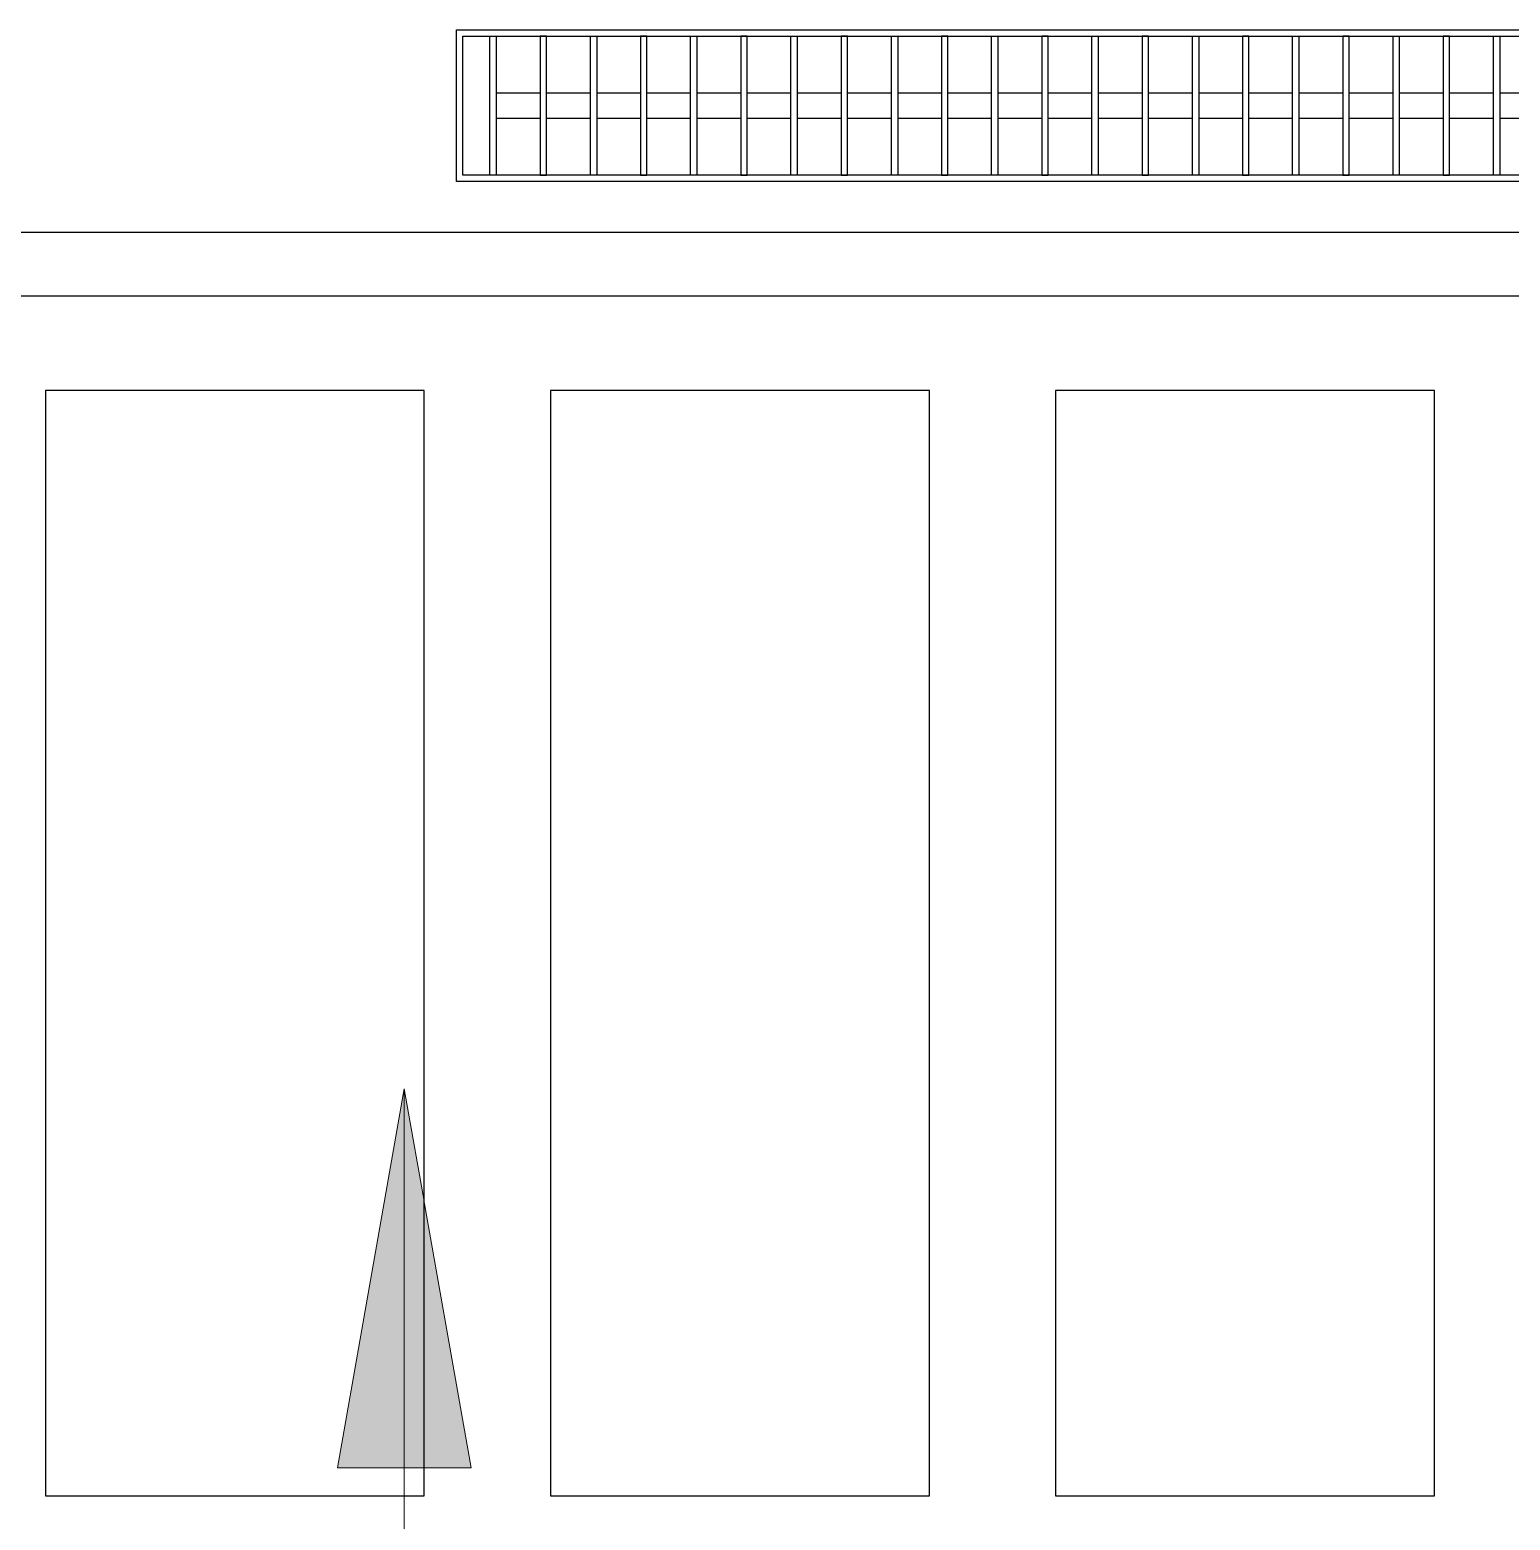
# Model space of a CAD drawing. Header units: millimetres. Extents: x -853432 to -773672, y -18171 to 22484.
# Drawn here: x -787045 to -785872, y -3691 to -2511 of the extents above; entities that cross this region are included whole.
import ezdxf
from ezdxf.xclip import XClip

# ---------------------------------------------------------------- set-up
doc = ezdxf.new("R2010")
doc.units = ezdxf.units.MM
doc.header["$XCLIPFRAME"] = 0
for name, color, linetype in [('000 - WIPEOUT', 250, 'Continuous'), ('001 - ASCESSORIES', 251, 'Continuous'), ('A04_TUBE SERIES', 2, 'Continuous'), ('A11_ALU.SOLID SHEET', 2, 'Continuous')]:
    doc.layers.add(name, color=color, linetype=linetype)
doc.layers.add('G-ANNO-TEXT', color=3, linetype='Continuous', lineweight=9)

# ---------------------------------------------------------------- blocks, each defined once
blk = doc.blocks.new('*U1051')
at = {"color": 3}
for points in [[(-437.5, -18250), (437.5, -18250), (437.5, -18550), (-437.5, -18550)], [(-437.5, -18650), (437.5, -18650), (437.5, -18950), (-437.5, -18950)], [(-437.5, -19050), (437.5, -19050), (437.5, -19350), (-437.5, -19350)]]:
    blk.add_wipeout(points, dxfattribs=at).dxf.layer = '000 - WIPEOUT'
at = {"layer": 'A11_ALU.SOLID SHEET', "color": 0, "linetype": 'ByBlock'}
for points in [[(-437.5, -18550), (437.5, -18550), (437.5, -18250), (-437.5, -18250)], [(-437.5, -18950), (437.5, -18950), (437.5, -18650), (-437.5, -18650)], [(-437.5, -19350), (437.5, -19350), (437.5, -19050), (-437.5, -19050)]]:
    blk.add_lwpolyline(points, close=True, dxfattribs=at)
blk = doc.blocks.new('*U1213')
at = {"layer": 'A11_ALU.SOLID SHEET', "color": 0, "linetype": 'ByBlock', "rotation": 90}
blk.add_blockref('*U1051', (-60600, -6813), dxfattribs=at)
blk = doc.blocks.new('*U665')
blk.add_attdef('EXTR.OVL-LENGTH_', (-25, -59.1), '', height=5)
blk.add_wipeout([(-25, 25), (25, -25), (25, 6623.5), (-25, 6573.5)]).dxf.layer = '000 - WIPEOUT'
at = {"layer": 'A04_TUBE SERIES', "color": 0}
blk.add_lwpolyline([(-25, 25), (25, -25), (25, 6623.5), (-25, 6573.5)], close=True, dxfattribs=at)
blk = doc.blocks.new('*U867')
at = {"color": 1}
blk.add_wipeout([(625, -60), (-625, -60), (-625, 60), (625, 60)], dxfattribs=at).dxf.layer = '000 - WIPEOUT'
at = {"layer": '001 - ASCESSORIES', "color": 0}
blk.add_lwpolyline([(625, -60), (-625, -60), (-625, 60), (625, 60)], close=True, dxfattribs=at)
at = {"layer": '001 - ASCESSORIES'}
for points in [[(620, -55), (-620, -55), (-620, 55), (620, 55)], [(-593.5, -55), (-598.5, -55), (-598.5, 55), (-593.5, 55)], [(-558.8, -55), (-553.8, -55), (-553.8, 55), (-558.8, 55)], [(-514, -55), (-519, -55), (-519, 55), (-514, 55)], [(-479.3, -55), (-474.3, -55), (-474.3, 55), (-479.3, 55)], [(-434.6, -55), (-439.6, -55), (-439.6, 55), (-434.6, 55)], [(-399.8, -55), (-394.8, -55), (-394.8, 55), (-399.8, 55)], [(-355.1, -55), (-360.1, -55), (-360.1, 55), (-355.1, 55)], [(-320.4, -55), (-315.4, -55), (-315.4, 55), (-320.4, 55)], [(-275.6, -55), (-280.6, -55), (-280.6, 55), (-275.6, 55)], [(-240.9, -55), (-235.9, -55), (-235.9, 55), (-240.9, 55)], [(-196.2, -55), (-201.2, -55), (-201.2, 55), (-196.2, 55)], [(-161.4, -55), (-156.4, -55), (-156.4, 55), (-161.4, 55)], [(-116.7, -55), (-121.7, -55), (-121.7, 55), (-116.7, 55)], [(-82, -55), (-77, -55), (-77, 55), (-82, 55)], [(-37.2, -55), (-42.2, -55), (-42.2, 55), (-37.2, 55)], [(-2.5, -55), (2.5, -55), (2.5, 55), (-2.5, 55)], [(42.2, -55), (37.2, -55), (37.2, 55), (42.2, 55)], [(77, -55), (82, -55), (82, 55), (77, 55)], [(121.7, -55), (116.7, -55), (116.7, 55), (121.7, 55)], [(156.4, -55), (161.4, -55), (161.4, 55), (156.4, 55)], [(201.2, -55), (196.2, -55), (196.2, 55), (201.2, 55)]]:
    blk.add_lwpolyline(points, close=True, dxfattribs=at)
for points in [[(-593.5, 10), (-558.8, 10)], [(-553.8, 10), (-519, 10)], [(-514, 10), (-479.3, 10)], [(-474.3, 10), (-439.6, 10)], [(-434.6, 10), (-399.8, 10)], [(-394.8, 10), (-360.1, 10)], [(-355.1, 10), (-320.4, 10)], [(-315.4, 10), (-280.6, 10)], [(-275.6, 10), (-240.9, 10)], [(-235.9, 10), (-201.2, 10)], [(-196.2, 10), (-161.4, 10)], [(-156.4, 10), (-121.7, 10)], [(-116.7, 10), (-82, 10)], [(-77, 10), (-42.2, 10)], [(-37.2, 10), (-2.5, 10)], [(2.5, 10), (37.2, 10)], [(42.2, 10), (77, 10)], [(82, 10), (116.7, 10)], [(121.7, 10), (156.4, 10)], [(161.4, 10), (196.2, 10)], [(201.2, 10), (235.9, 10)], [(-593.5, -10), (-558.8, -10)], [(-553.8, -10), (-519, -10)], [(-514, -10), (-479.3, -10)], [(-474.3, -10), (-439.6, -10)], [(-434.6, -10), (-399.8, -10)], [(-394.8, -10), (-360.1, -10)], [(-355.1, -10), (-320.4, -10)], [(-315.4, -10), (-280.6, -10)], [(-275.6, -10), (-240.9, -10)], [(-235.9, -10), (-201.2, -10)], [(-196.2, -10), (-161.4, -10)], [(-156.4, -10), (-121.7, -10)], [(-116.7, -10), (-82, -10)], [(-77, -10), (-42.2, -10)], [(-37.2, -10), (-2.5, -10)], [(2.5, -10), (37.2, -10)], [(42.2, -10), (77, -10)], [(82, -10), (116.7, -10)], [(121.7, -10), (156.4, -10)], [(161.4, -10), (196.2, -10)], [(201.2, -10), (235.9, -10)]]:
    blk.add_lwpolyline(points, dxfattribs=at)
blk = doc.blocks.new('*U1212')
blk.add_blockref('*U867', (-41399.5, -6150))
at = {"layer": 'A11_ALU.SOLID SHEET', "linetype": 'ByBlock', "rotation": 270}
blk.add_blockref('*U665', (-46723.5, -6275.5), dxfattribs=at)

msp = doc.modelspace()

# ---------------------------------------------------------------- block references
at = {"layer": 'A11_ALU.SOLID SHEET'}
ref = msp.add_blockref('*U1213', (-744682.4, 3579), dxfattribs=at)
XClip(ref).set_block_clipping_path([(-104690.1238047112, -9620.0029952966), (-34092.6543255156, 14392.9971737705)])

# ---------------------------------------------------------------- next in the draw order: hatches: boundary and pattern name
at = {"layer": 'G-ANNO-TEXT'}
msp.add_hatch(color=7, dxfattribs=at).paths.add_polyline_path([(-786748.3, -3349.4), (-786801.2, -3649.4), (-786695.4, -3649.4)])

# ---------------------------------------------------------------- next in the draw order: linework, layer by layer
at = {"layer": 'G-ANNO-TEXT', "color": 10}
for p, q in [((-786748.3, -3349.4), (-786801.2, -3649.4)), ((-786695.4, -3649.4), (-786748.3, -3349.4)), ((-786748.3, -3349.4), (-786748.3, -10961.5)), ((-786801.2, -3649.4), (-786695.4, -3649.4))]:
    msp.add_line(p, q, dxfattribs=at)

# ---------------------------------------------------------------- next in the draw order: block references
ref = msp.add_blockref('*U1212', (-744682.4, 3579))
XClip(ref).set_block_clipping_path([(-104690.1238047112, -9620.0029952966), (-34092.6543255156, 14392.9971737705)])

doc.saveas('drawing.dxf')
